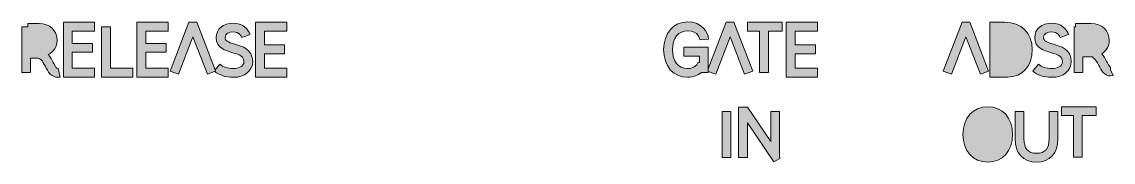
# Model space of a CAD drawing. Header units: millimetres. Extents: x 13.6 to 103.3, y 56.1 to 93.5.
# Drawn here: x 59.67 to 103.31, y 87.86 to 93.46 of the extents above; entities that cross this region are included whole.
import ezdxf

# ---------------------------------------------------------------- set-up
doc = ezdxf.new("R2010")
doc.units = ezdxf.units.MM
doc.header["$MEASUREMENT"] = 0
doc.layers.add('Layer 3', color=7, linetype='Continuous', lineweight=0)

# ---------------------------------------------------------------- blocks, each defined once
blk = doc.blocks.new('Block_0')
at = {"layer": 'Layer 3', "true_color": 0xff0000, "transparency": 33554687}
h = blk.add_hatch(color=1, dxfattribs=at)
h.dxf.hatch_style = 2
edge = h.paths.add_edge_path()
edge.add_spline(control_points=[(60.925, 91.842), (60.877, 91.938), (60.818, 92.056), (60.728, 92.156), (60.945, 92.265), (61.078, 92.47), (61.078, 92.726), (61.078, 93.119), (60.783, 93.394), (60.36, 93.394), (60.36, 93.394), (59.906, 93.394), (59.906, 93.394), (59.906, 93.394), (59.906, 93.271), (59.906, 93.271), (59.906, 93.271), (59.67, 93.271), (59.67, 93.271), (59.67, 93.271), (59.67, 91.437), (59.67, 91.437), (59.67, 91.437), (60.023, 91.437), (60.023, 91.437), (60.023, 91.437), (60.023, 92.017), (60.023, 92.017), (60.023, 92.017), (60.25, 92.017), (60.25, 92.017), (60.424, 92.017), (60.493, 91.915), (60.611, 91.683), (60.708, 91.49), (60.829, 91.25), (61.122, 91.25), (61.162, 91.25), (61.188, 91.254), (61.2, 91.256), (61.2, 91.256), (61.122, 91.602), (61.122, 91.602), (61.057, 91.602), (61.016, 91.662), (60.925, 91.842)], knot_values=[0, 0, 0, 0, 1, 1, 1, 2, 2, 2, 3, 3, 3, 4, 4, 4, 5, 5, 5, 6, 6, 6, 7, 7, 7, 8, 8, 8, 9, 9, 9, 10, 10, 10, 11, 11, 11, 12, 12, 12, 13, 13, 13, 14, 14, 14, 15, 15, 15, 15], degree=3, periodic=0)
h = blk.add_hatch(color=1, dxfattribs=at)
h.dxf.hatch_style = 2
h.paths.add_polyline_path([(61.333, 91.261), (62.581, 91.261), (62.581, 91.614), (61.685, 91.614), (61.685, 92.248), (62.496, 92.248), (62.496, 92.601), (61.685, 92.601), (61.685, 93.094), (62.581, 93.094), (62.581, 93.447), (61.333, 93.447)])
h = blk.add_hatch(color=1, dxfattribs=at)
h.dxf.hatch_style = 2
h.paths.add_polyline_path([(64.273, 91.261), (65.522, 91.261), (65.522, 91.614), (64.626, 91.614), (64.626, 92.248), (65.437, 92.248), (65.437, 92.601), (64.626, 92.601), (64.626, 93.094), (65.522, 93.094), (65.522, 93.447), (64.273, 93.447)])
h = blk.add_hatch(color=1, dxfattribs=at)
h.dxf.hatch_style = 2
h.paths.add_polyline_path([(67.401, 91.548), (66.665, 93.447), (66.355, 93.447), (65.603, 91.501), (65.933, 91.374), (66.51, 92.87), (67.09, 91.374), (67.381, 91.487), (67.419, 91.501)])
h = blk.add_hatch(color=1, dxfattribs=at)
h.dxf.hatch_style = 2
edge = h.paths.add_edge_path()
edge.add_spline(control_points=[(68.192, 92.573), (67.885, 92.66), (67.796, 92.706), (67.796, 92.842), (67.796, 92.993), (67.959, 93.061), (68.121, 93.061), (68.368, 93.061), (68.448, 92.895), (68.466, 92.844), (68.466, 92.844), (68.798, 92.964), (68.798, 92.964), (68.719, 93.181), (68.5, 93.413), (68.121, 93.413), (67.728, 93.413), (67.443, 93.173), (67.443, 92.842), (67.443, 92.419), (67.82, 92.312), (68.095, 92.234), (68.42, 92.141), (68.552, 92.083), (68.552, 91.877), (68.552, 91.675), (68.332, 91.602), (68.127, 91.602), (67.9, 91.602), (67.719, 91.658), (67.59, 91.769), (67.59, 91.769), (67.401, 91.548), (67.401, 91.548), (67.401, 91.548), (67.419, 91.501), (67.419, 91.501), (67.419, 91.501), (67.381, 91.487), (67.381, 91.487), (67.574, 91.33), (67.823, 91.25), (68.127, 91.25), (68.585, 91.25), (68.904, 91.508), (68.904, 91.877), (68.904, 92.37), (68.476, 92.492), (68.192, 92.573)], knot_values=[0, 0, 0, 0, 1, 1, 1, 2, 2, 2, 3, 3, 3, 4, 4, 4, 5, 5, 5, 6, 6, 6, 7, 7, 7, 8, 8, 8, 9, 9, 9, 10, 10, 10, 11, 11, 11, 12, 12, 12, 13, 13, 13, 14, 14, 14, 15, 15, 15, 16, 16, 16, 16], degree=3, periodic=0)
h = blk.add_hatch(color=1, dxfattribs=at)
h.dxf.hatch_style = 2
h.paths.add_polyline_path([(69.015, 91.261), (70.263, 91.261), (70.263, 91.614), (69.368, 91.614), (69.368, 92.192), (70.179, 92.192), (70.179, 92.545), (69.368, 92.545), (69.368, 93.094), (70.263, 93.094), (70.263, 93.447), (69.015, 93.447)])
h = blk.add_hatch(color=1, dxfattribs=at)
h.dxf.hatch_style = 2
edge = h.paths.add_edge_path()
edge.add_spline(control_points=[(87.119, 92.451), (87.119, 92.451), (86.147, 92.451), (86.147, 92.451), (86.147, 92.451), (86.147, 92.099), (86.147, 92.099), (86.147, 92.099), (86.766, 92.099), (86.766, 92.099), (86.766, 92.099), (86.766, 91.837), (86.766, 91.837), (86.766, 91.837), (86.72, 91.853), (86.72, 91.853), (86.663, 91.696), (86.5, 91.602), (86.285, 91.602), (85.917, 91.602), (85.689, 91.891), (85.689, 92.357), (85.689, 92.815), (85.927, 93.111), (86.297, 93.111), (86.74, 93.111), (86.782, 92.757), (86.784, 92.742), (86.784, 92.742), (87.135, 92.779), (87.135, 92.779), (87.106, 93.054), (86.859, 93.464), (86.297, 93.464), (85.731, 93.464), (85.336, 93.009), (85.336, 92.357), (85.336, 91.695), (85.717, 91.25), (86.285, 91.25), (86.528, 91.25), (86.713, 91.328), (86.843, 91.437), (86.843, 91.437), (87.119, 91.437), (87.119, 91.437), (87.119, 91.437), (87.119, 91.488), (87.119, 91.488), (87.119, 91.488), (87.119, 91.586), (87.119, 91.586), (87.119, 91.586), (87.119, 92.451), (87.119, 92.451)], knot_values=[0, 0, 0, 0, 1, 1, 1, 2, 2, 2, 3, 3, 3, 4, 4, 4, 5, 5, 5, 6, 6, 6, 7, 7, 7, 8, 8, 8, 9, 9, 9, 10, 10, 10, 11, 11, 11, 12, 12, 12, 13, 13, 13, 14, 14, 14, 15, 15, 15, 16, 16, 16, 17, 17, 17, 18, 18, 18, 18], degree=3, periodic=0)
h = blk.add_hatch(color=1, dxfattribs=at)
h.dxf.hatch_style = 2
h.paths.add_polyline_path([(87.993, 92.87), (88.573, 91.374), (88.902, 91.501), (88.148, 93.447), (87.838, 93.447), (87.119, 91.586), (87.119, 91.488), (87.416, 91.374)])
h = blk.add_hatch(color=1, dxfattribs=at)
h.dxf.hatch_style = 2
h.paths.add_polyline_path([(88.691, 93.094), (89.174, 93.094), (89.174, 91.437), (89.527, 91.437), (89.527, 93.094), (90.075, 93.094), (90.075, 93.447), (88.691, 93.447)])
h = blk.add_hatch(color=1, dxfattribs=at)
h.dxf.hatch_style = 2
h.paths.add_polyline_path([(90.238, 91.261), (91.487, 91.261), (91.487, 91.614), (90.591, 91.614), (90.591, 92.192), (91.402, 92.192), (91.402, 92.545), (90.591, 92.545), (90.591, 93.094), (91.487, 93.094), (91.487, 93.447), (90.238, 93.447)])
h = blk.add_hatch(color=1, dxfattribs=at)
h.dxf.hatch_style = 2
h.paths.add_polyline_path([(98.001, 91.374), (98.33, 91.501), (97.575, 93.447), (97.266, 93.447), (96.514, 91.501), (96.843, 91.374), (97.421, 92.87)])
h = blk.add_hatch(color=1, dxfattribs=at)
h.dxf.hatch_style = 2
edge = h.paths.add_edge_path()
edge.add_spline(control_points=[(100.075, 92.357), (100.075, 93.019), (99.643, 93.447), (98.976, 93.447), (98.976, 93.447), (98.382, 93.447), (98.382, 93.447), (98.382, 93.447), (98.382, 91.261), (98.382, 91.261), (98.382, 91.261), (99.089, 91.261), (99.089, 91.261), (99.688, 91.261), (100.075, 91.691), (100.075, 92.357)], knot_values=[0, 0, 0, 0, 1, 1, 1, 2, 2, 2, 3, 3, 3, 4, 4, 4, 5, 5, 5, 5], degree=3, periodic=0)
h = blk.add_hatch(color=1, dxfattribs=at)
h.dxf.hatch_style = 2
edge = h.paths.add_edge_path()
edge.add_spline(control_points=[(100.858, 91.602), (100.631, 91.602), (100.45, 91.658), (100.321, 91.769), (100.321, 91.769), (100.092, 91.501), (100.092, 91.501), (100.287, 91.334), (100.544, 91.25), (100.858, 91.25), (101.316, 91.25), (101.635, 91.508), (101.635, 91.877), (101.635, 92.37), (101.207, 92.492), (100.923, 92.573), (100.616, 92.66), (100.527, 92.706), (100.527, 92.842), (100.527, 92.993), (100.69, 93.061), (100.852, 93.061), (101.099, 93.061), (101.179, 92.895), (101.197, 92.844), (101.197, 92.844), (101.529, 92.964), (101.529, 92.964), (101.45, 93.181), (101.231, 93.413), (100.852, 93.413), (100.459, 93.413), (100.174, 93.173), (100.174, 92.842), (100.174, 92.419), (100.551, 92.312), (100.827, 92.234), (101.151, 92.141), (101.283, 92.083), (101.283, 91.877), (101.283, 91.675), (101.064, 91.602), (100.858, 91.602)], knot_values=[0, 0, 0, 0, 1, 1, 1, 2, 2, 2, 3, 3, 3, 4, 4, 4, 5, 5, 5, 6, 6, 6, 7, 7, 7, 8, 8, 8, 9, 9, 9, 10, 10, 10, 11, 11, 11, 12, 12, 12, 13, 13, 13, 14, 14, 14, 14], degree=3, periodic=0)
h = blk.add_hatch(color=1, dxfattribs=at)
h.dxf.hatch_style = 2
edge = h.paths.add_edge_path()
edge.add_spline(control_points=[(103.203, 91.55), (103.203, 91.55), (103.202, 91.656), (103.202, 91.656), (103.164, 91.665), (103.086, 91.815), (103.048, 91.887), (102.997, 91.986), (102.939, 92.097), (102.861, 92.188), (103.043, 92.302), (103.154, 92.493), (103.154, 92.726), (103.154, 93.119), (102.858, 93.394), (102.436, 93.394), (102.436, 93.394), (101.805, 93.394), (101.805, 93.394), (101.805, 93.394), (101.805, 93.271), (101.805, 93.271), (101.805, 93.271), (101.746, 93.271), (101.746, 93.271), (101.746, 93.271), (101.746, 91.437), (101.746, 91.437), (101.746, 91.437), (102.099, 91.437), (102.099, 91.437), (102.099, 91.437), (102.099, 92.071), (102.099, 92.071), (102.099, 92.071), (102.419, 92.071), (102.419, 92.071), (102.445, 92.071), (102.471, 92.072), (102.496, 92.074), (102.496, 92.074), (102.491, 92.023), (102.491, 92.023), (102.584, 92.014), (102.661, 91.866), (102.736, 91.724), (102.833, 91.536), (102.955, 91.303), (103.203, 91.303), (103.203, 91.303), (103.311, 91.327), (103.311, 91.327), (103.311, 91.327), (103.203, 91.55), (103.203, 91.55)], knot_values=[0, 0, 0, 0, 1, 1, 1, 2, 2, 2, 3, 3, 3, 4, 4, 4, 5, 5, 5, 6, 6, 6, 7, 7, 7, 8, 8, 8, 9, 9, 9, 10, 10, 10, 11, 11, 11, 12, 12, 12, 13, 13, 13, 14, 14, 14, 15, 15, 15, 16, 16, 16, 17, 17, 17, 18, 18, 18, 18], degree=3, periodic=0)
h = blk.add_hatch(color=1, dxfattribs=at)
h.dxf.hatch_style = 2
h.paths.add_polyline_path([(63.212, 93.271), (62.86, 93.271), (62.86, 91.261), (64.11, 91.261), (64.11, 91.614), (63.212, 91.614)])
h = blk.add_hatch(color=1, dxfattribs=at)
h.dxf.hatch_style = 2
edge = h.paths.add_edge_path()
edge.add_spline(control_points=[(89.968, 88.245), (89.968, 88.245), (89.968, 89.884), (89.968, 89.884), (89.968, 89.884), (89.615, 89.884), (89.615, 89.884), (89.615, 89.884), (89.615, 88.689), (89.615, 88.689), (89.615, 88.689), (88.69, 90.061), (88.69, 90.061), (88.69, 90.061), (88.335, 90.061), (88.335, 90.061), (88.335, 90.061), (88.335, 88.051), (88.335, 88.051), (88.335, 88.051), (88.687, 88.051), (88.687, 88.051), (88.687, 88.051), (88.687, 89.433), (88.687, 89.433), (88.687, 89.433), (89.735, 87.877), (89.735, 87.877), (89.735, 87.877), (89.986, 88.013), (89.986, 88.013), (89.986, 88.013), (89.972, 88.134), (89.972, 88.134), (89.97, 88.152), (89.968, 88.2), (89.968, 88.245)], knot_values=[0, 0, 0, 0, 1, 1, 1, 2, 2, 2, 3, 3, 3, 4, 4, 4, 5, 5, 5, 6, 6, 6, 7, 7, 7, 8, 8, 8, 9, 9, 9, 10, 10, 10, 11, 11, 11, 12, 12, 12, 12], degree=3, periodic=0)
h = blk.add_hatch(color=1, dxfattribs=at)
h.dxf.hatch_style = 2
edge = h.paths.add_edge_path()
edge.add_spline(control_points=[(98.294, 90.077), (97.701, 90.077), (97.303, 89.633), (97.303, 88.97), (97.303, 88.308), (97.701, 87.863), (98.294, 87.863), (98.889, 87.863), (99.289, 88.308), (99.289, 88.97), (99.289, 89.633), (98.889, 90.077), (98.294, 90.077)], knot_values=[0, 0, 0, 0, 1, 1, 1, 2, 2, 2, 3, 3, 3, 4, 4, 4, 4], degree=3, periodic=0)
h = blk.add_hatch(color=1, dxfattribs=at)
h.dxf.hatch_style = 2
h.paths.add_polyline_path([(101.241, 89.723), (101.725, 89.723), (101.725, 88.066), (102.077, 88.066), (102.077, 89.723), (102.626, 89.723), (102.626, 90.076), (101.241, 90.076)])
h = blk.add_hatch(color=1, dxfattribs=at)
h.dxf.hatch_style = 2
h.paths.add_polyline_path([(87.674, 88.051), (88.027, 88.051), (88.027, 89.884), (87.674, 89.884)])
h = blk.add_hatch(color=1, dxfattribs=at)
h.dxf.hatch_style = 2
edge = h.paths.add_edge_path()
edge.add_spline(control_points=[(100.751, 88.801), (100.751, 88.407), (100.586, 88.216), (100.247, 88.216), (99.907, 88.216), (99.741, 88.407), (99.741, 88.801), (99.741, 88.801), (99.741, 89.884), (99.741, 89.884), (99.741, 89.884), (99.388, 89.884), (99.388, 89.884), (99.388, 89.884), (99.388, 88.801), (99.388, 88.801), (99.388, 88.214), (99.709, 87.863), (100.247, 87.863), (100.784, 87.863), (101.104, 88.214), (101.104, 88.801), (101.104, 88.801), (101.104, 89.884), (101.104, 89.884), (101.104, 89.884), (100.751, 89.884), (100.751, 89.884), (100.751, 89.884), (100.751, 88.801), (100.751, 88.801)], knot_values=[0, 0, 0, 0, 1, 1, 1, 2, 2, 2, 3, 3, 3, 4, 4, 4, 5, 5, 5, 6, 6, 6, 7, 7, 7, 8, 8, 8, 9, 9, 9, 10, 10, 10, 10], degree=3, periodic=0)
at = {"layer": 'Layer 3'}
for points in [[(61.333, 91.261), (62.581, 91.261), (62.581, 91.614), (61.685, 91.614), (61.685, 92.248), (62.496, 92.248), (62.496, 92.601), (61.685, 92.601), (61.685, 93.094), (62.581, 93.094), (62.581, 93.447), (61.333, 93.447)], [(64.273, 91.261), (65.522, 91.261), (65.522, 91.614), (64.626, 91.614), (64.626, 92.248), (65.437, 92.248), (65.437, 92.601), (64.626, 92.601), (64.626, 93.094), (65.522, 93.094), (65.522, 93.447), (64.273, 93.447)], [(67.401, 91.548), (66.665, 93.447), (66.355, 93.447), (65.603, 91.501), (65.933, 91.374), (66.51, 92.87), (67.09, 91.374), (67.381, 91.487), (67.419, 91.501)], [(69.015, 91.261), (70.263, 91.261), (70.263, 91.614), (69.368, 91.614), (69.368, 92.192), (70.179, 92.192), (70.179, 92.545), (69.368, 92.545), (69.368, 93.094), (70.263, 93.094), (70.263, 93.447), (69.015, 93.447)], [(87.993, 92.87), (88.573, 91.374), (88.902, 91.501), (88.148, 93.447), (87.838, 93.447), (87.119, 91.586), (87.119, 91.488), (87.416, 91.374)], [(88.691, 93.094), (89.174, 93.094), (89.174, 91.437), (89.527, 91.437), (89.527, 93.094), (90.075, 93.094), (90.075, 93.447), (88.691, 93.447)], [(90.238, 91.261), (91.487, 91.261), (91.487, 91.614), (90.591, 91.614), (90.591, 92.192), (91.402, 92.192), (91.402, 92.545), (90.591, 92.545), (90.591, 93.094), (91.487, 93.094), (91.487, 93.447), (90.238, 93.447)], [(98.001, 91.374), (98.33, 91.501), (97.575, 93.447), (97.266, 93.447), (96.514, 91.501), (96.843, 91.374), (97.421, 92.87)], [(63.212, 93.271), (62.86, 93.271), (62.86, 91.261), (64.11, 91.261), (64.11, 91.614), (63.212, 91.614)], [(101.241, 89.723), (101.725, 89.723), (101.725, 88.066), (102.077, 88.066), (102.077, 89.723), (102.626, 89.723), (102.626, 90.076), (101.241, 90.076)], [(87.674, 88.051), (88.027, 88.051), (88.027, 89.884), (87.674, 89.884)]]:
    blk.add_lwpolyline(points, close=True, dxfattribs=at)
for points, knots in [([(60.925, 91.842), (60.877, 91.938), (60.818, 92.056), (60.728, 92.156), (60.945, 92.265), (61.078, 92.47), (61.078, 92.726), (61.078, 93.119), (60.783, 93.394), (60.36, 93.394), (60.36, 93.394), (59.906, 93.394), (59.906, 93.394), (59.906, 93.394), (59.906, 93.271), (59.906, 93.271), (59.906, 93.271), (59.67, 93.271), (59.67, 93.271), (59.67, 93.271), (59.67, 91.437), (59.67, 91.437), (59.67, 91.437), (60.023, 91.437), (60.023, 91.437), (60.023, 91.437), (60.023, 92.017), (60.023, 92.017), (60.023, 92.017), (60.25, 92.017), (60.25, 92.017), (60.424, 92.017), (60.493, 91.915), (60.611, 91.683), (60.708, 91.49), (60.829, 91.25), (61.122, 91.25), (61.162, 91.25), (61.188, 91.254), (61.2, 91.256), (61.2, 91.256), (61.122, 91.602), (61.122, 91.602), (61.057, 91.602), (61.016, 91.662), (60.925, 91.842)], [0, 0, 0, 0, 1, 1, 1, 2, 2, 2, 3, 3, 3, 4, 4, 4, 5, 5, 5, 6, 6, 6, 7, 7, 7, 8, 8, 8, 9, 9, 9, 10, 10, 10, 11, 11, 11, 12, 12, 12, 13, 13, 13, 14, 14, 14, 15, 15, 15, 15]), ([(68.192, 92.573), (67.885, 92.66), (67.796, 92.706), (67.796, 92.842), (67.796, 92.993), (67.959, 93.061), (68.121, 93.061), (68.368, 93.061), (68.448, 92.895), (68.466, 92.844), (68.466, 92.844), (68.798, 92.964), (68.798, 92.964), (68.719, 93.181), (68.5, 93.413), (68.121, 93.413), (67.728, 93.413), (67.443, 93.173), (67.443, 92.842), (67.443, 92.419), (67.82, 92.312), (68.095, 92.234), (68.42, 92.141), (68.552, 92.083), (68.552, 91.877), (68.552, 91.675), (68.332, 91.602), (68.127, 91.602), (67.9, 91.602), (67.719, 91.658), (67.59, 91.769), (67.59, 91.769), (67.401, 91.548), (67.401, 91.548), (67.401, 91.548), (67.419, 91.501), (67.419, 91.501), (67.419, 91.501), (67.381, 91.487), (67.381, 91.487), (67.574, 91.33), (67.823, 91.25), (68.127, 91.25), (68.585, 91.25), (68.904, 91.508), (68.904, 91.877), (68.904, 92.37), (68.476, 92.492), (68.192, 92.573)], [0, 0, 0, 0, 1, 1, 1, 2, 2, 2, 3, 3, 3, 4, 4, 4, 5, 5, 5, 6, 6, 6, 7, 7, 7, 8, 8, 8, 9, 9, 9, 10, 10, 10, 11, 11, 11, 12, 12, 12, 13, 13, 13, 14, 14, 14, 15, 15, 15, 16, 16, 16, 16]), ([(87.119, 92.451), (87.119, 92.451), (86.147, 92.451), (86.147, 92.451), (86.147, 92.451), (86.147, 92.099), (86.147, 92.099), (86.147, 92.099), (86.766, 92.099), (86.766, 92.099), (86.766, 92.099), (86.766, 91.837), (86.766, 91.837), (86.766, 91.837), (86.72, 91.853), (86.72, 91.853), (86.663, 91.696), (86.5, 91.602), (86.285, 91.602), (85.917, 91.602), (85.689, 91.891), (85.689, 92.357), (85.689, 92.815), (85.927, 93.111), (86.297, 93.111), (86.74, 93.111), (86.782, 92.757), (86.784, 92.742), (86.784, 92.742), (87.135, 92.779), (87.135, 92.779), (87.106, 93.054), (86.859, 93.464), (86.297, 93.464), (85.731, 93.464), (85.336, 93.009), (85.336, 92.357), (85.336, 91.695), (85.717, 91.25), (86.285, 91.25), (86.528, 91.25), (86.713, 91.328), (86.843, 91.437), (86.843, 91.437), (87.119, 91.437), (87.119, 91.437), (87.119, 91.437), (87.119, 91.488), (87.119, 91.488), (87.119, 91.488), (87.119, 91.586), (87.119, 91.586), (87.119, 91.586), (87.119, 92.451), (87.119, 92.451)], [0, 0, 0, 0, 1, 1, 1, 2, 2, 2, 3, 3, 3, 4, 4, 4, 5, 5, 5, 6, 6, 6, 7, 7, 7, 8, 8, 8, 9, 9, 9, 10, 10, 10, 11, 11, 11, 12, 12, 12, 13, 13, 13, 14, 14, 14, 15, 15, 15, 16, 16, 16, 17, 17, 17, 18, 18, 18, 18]), ([(100.075, 92.357), (100.075, 93.019), (99.643, 93.447), (98.976, 93.447), (98.976, 93.447), (98.382, 93.447), (98.382, 93.447), (98.382, 93.447), (98.382, 91.261), (98.382, 91.261), (98.382, 91.261), (99.089, 91.261), (99.089, 91.261), (99.688, 91.261), (100.075, 91.691), (100.075, 92.357)], [0, 0, 0, 0, 1, 1, 1, 2, 2, 2, 3, 3, 3, 4, 4, 4, 5, 5, 5, 5]), ([(100.858, 91.602), (100.631, 91.602), (100.45, 91.658), (100.321, 91.769), (100.321, 91.769), (100.092, 91.501), (100.092, 91.501), (100.287, 91.334), (100.544, 91.25), (100.858, 91.25), (101.316, 91.25), (101.635, 91.508), (101.635, 91.877), (101.635, 92.37), (101.207, 92.492), (100.923, 92.573), (100.616, 92.66), (100.527, 92.706), (100.527, 92.842), (100.527, 92.993), (100.69, 93.061), (100.852, 93.061), (101.099, 93.061), (101.179, 92.895), (101.197, 92.844), (101.197, 92.844), (101.529, 92.964), (101.529, 92.964), (101.45, 93.181), (101.231, 93.413), (100.852, 93.413), (100.459, 93.413), (100.174, 93.173), (100.174, 92.842), (100.174, 92.419), (100.551, 92.312), (100.827, 92.234), (101.151, 92.141), (101.283, 92.083), (101.283, 91.877), (101.283, 91.675), (101.064, 91.602), (100.858, 91.602)], [0, 0, 0, 0, 1, 1, 1, 2, 2, 2, 3, 3, 3, 4, 4, 4, 5, 5, 5, 6, 6, 6, 7, 7, 7, 8, 8, 8, 9, 9, 9, 10, 10, 10, 11, 11, 11, 12, 12, 12, 13, 13, 13, 14, 14, 14, 14]), ([(103.203, 91.55), (103.203, 91.55), (103.202, 91.656), (103.202, 91.656), (103.164, 91.665), (103.086, 91.815), (103.048, 91.887), (102.997, 91.986), (102.939, 92.097), (102.861, 92.188), (103.043, 92.302), (103.154, 92.493), (103.154, 92.726), (103.154, 93.119), (102.858, 93.394), (102.436, 93.394), (102.436, 93.394), (101.805, 93.394), (101.805, 93.394), (101.805, 93.394), (101.805, 93.271), (101.805, 93.271), (101.805, 93.271), (101.746, 93.271), (101.746, 93.271), (101.746, 93.271), (101.746, 91.437), (101.746, 91.437), (101.746, 91.437), (102.099, 91.437), (102.099, 91.437), (102.099, 91.437), (102.099, 92.071), (102.099, 92.071), (102.099, 92.071), (102.419, 92.071), (102.419, 92.071), (102.445, 92.071), (102.471, 92.072), (102.496, 92.074), (102.496, 92.074), (102.491, 92.023), (102.491, 92.023), (102.584, 92.014), (102.661, 91.866), (102.736, 91.724), (102.833, 91.536), (102.955, 91.303), (103.203, 91.303), (103.203, 91.303), (103.311, 91.327), (103.311, 91.327), (103.311, 91.327), (103.203, 91.55), (103.203, 91.55)], [0, 0, 0, 0, 1, 1, 1, 2, 2, 2, 3, 3, 3, 4, 4, 4, 5, 5, 5, 6, 6, 6, 7, 7, 7, 8, 8, 8, 9, 9, 9, 10, 10, 10, 11, 11, 11, 12, 12, 12, 13, 13, 13, 14, 14, 14, 15, 15, 15, 16, 16, 16, 17, 17, 17, 18, 18, 18, 18]), ([(89.968, 88.245), (89.968, 88.245), (89.968, 89.884), (89.968, 89.884), (89.968, 89.884), (89.615, 89.884), (89.615, 89.884), (89.615, 89.884), (89.615, 88.689), (89.615, 88.689), (89.615, 88.689), (88.69, 90.061), (88.69, 90.061), (88.69, 90.061), (88.335, 90.061), (88.335, 90.061), (88.335, 90.061), (88.335, 88.051), (88.335, 88.051), (88.335, 88.051), (88.687, 88.051), (88.687, 88.051), (88.687, 88.051), (88.687, 89.433), (88.687, 89.433), (88.687, 89.433), (89.735, 87.877), (89.735, 87.877), (89.735, 87.877), (89.986, 88.013), (89.986, 88.013), (89.986, 88.013), (89.972, 88.134), (89.972, 88.134), (89.97, 88.152), (89.968, 88.2), (89.968, 88.245)], [0, 0, 0, 0, 1, 1, 1, 2, 2, 2, 3, 3, 3, 4, 4, 4, 5, 5, 5, 6, 6, 6, 7, 7, 7, 8, 8, 8, 9, 9, 9, 10, 10, 10, 11, 11, 11, 12, 12, 12, 12]), ([(98.294, 90.077), (97.701, 90.077), (97.303, 89.633), (97.303, 88.97), (97.303, 88.308), (97.701, 87.863), (98.294, 87.863), (98.889, 87.863), (99.289, 88.308), (99.289, 88.97), (99.289, 89.633), (98.889, 90.077), (98.294, 90.077)], [0, 0, 0, 0, 1, 1, 1, 2, 2, 2, 3, 3, 3, 4, 4, 4, 4]), ([(100.751, 88.801), (100.751, 88.407), (100.586, 88.216), (100.247, 88.216), (99.907, 88.216), (99.741, 88.407), (99.741, 88.801), (99.741, 88.801), (99.741, 89.884), (99.741, 89.884), (99.741, 89.884), (99.388, 89.884), (99.388, 89.884), (99.388, 89.884), (99.388, 88.801), (99.388, 88.801), (99.388, 88.214), (99.709, 87.863), (100.247, 87.863), (100.784, 87.863), (101.104, 88.214), (101.104, 88.801), (101.104, 88.801), (101.104, 89.884), (101.104, 89.884), (101.104, 89.884), (100.751, 89.884), (100.751, 89.884), (100.751, 89.884), (100.751, 88.801), (100.751, 88.801)], [0, 0, 0, 0, 1, 1, 1, 2, 2, 2, 3, 3, 3, 4, 4, 4, 5, 5, 5, 6, 6, 6, 7, 7, 7, 8, 8, 8, 9, 9, 9, 10, 10, 10, 10])]:
    blk.add_open_spline(points, degree=3, knots=knots, dxfattribs=at)

msp = doc.modelspace()

# ---------------------------------------------------------------- block references
at = {"layer": 'Layer 3'}
msp.add_blockref('Block_0', (0, 0), dxfattribs=at)

doc.saveas('drawing.dxf')
